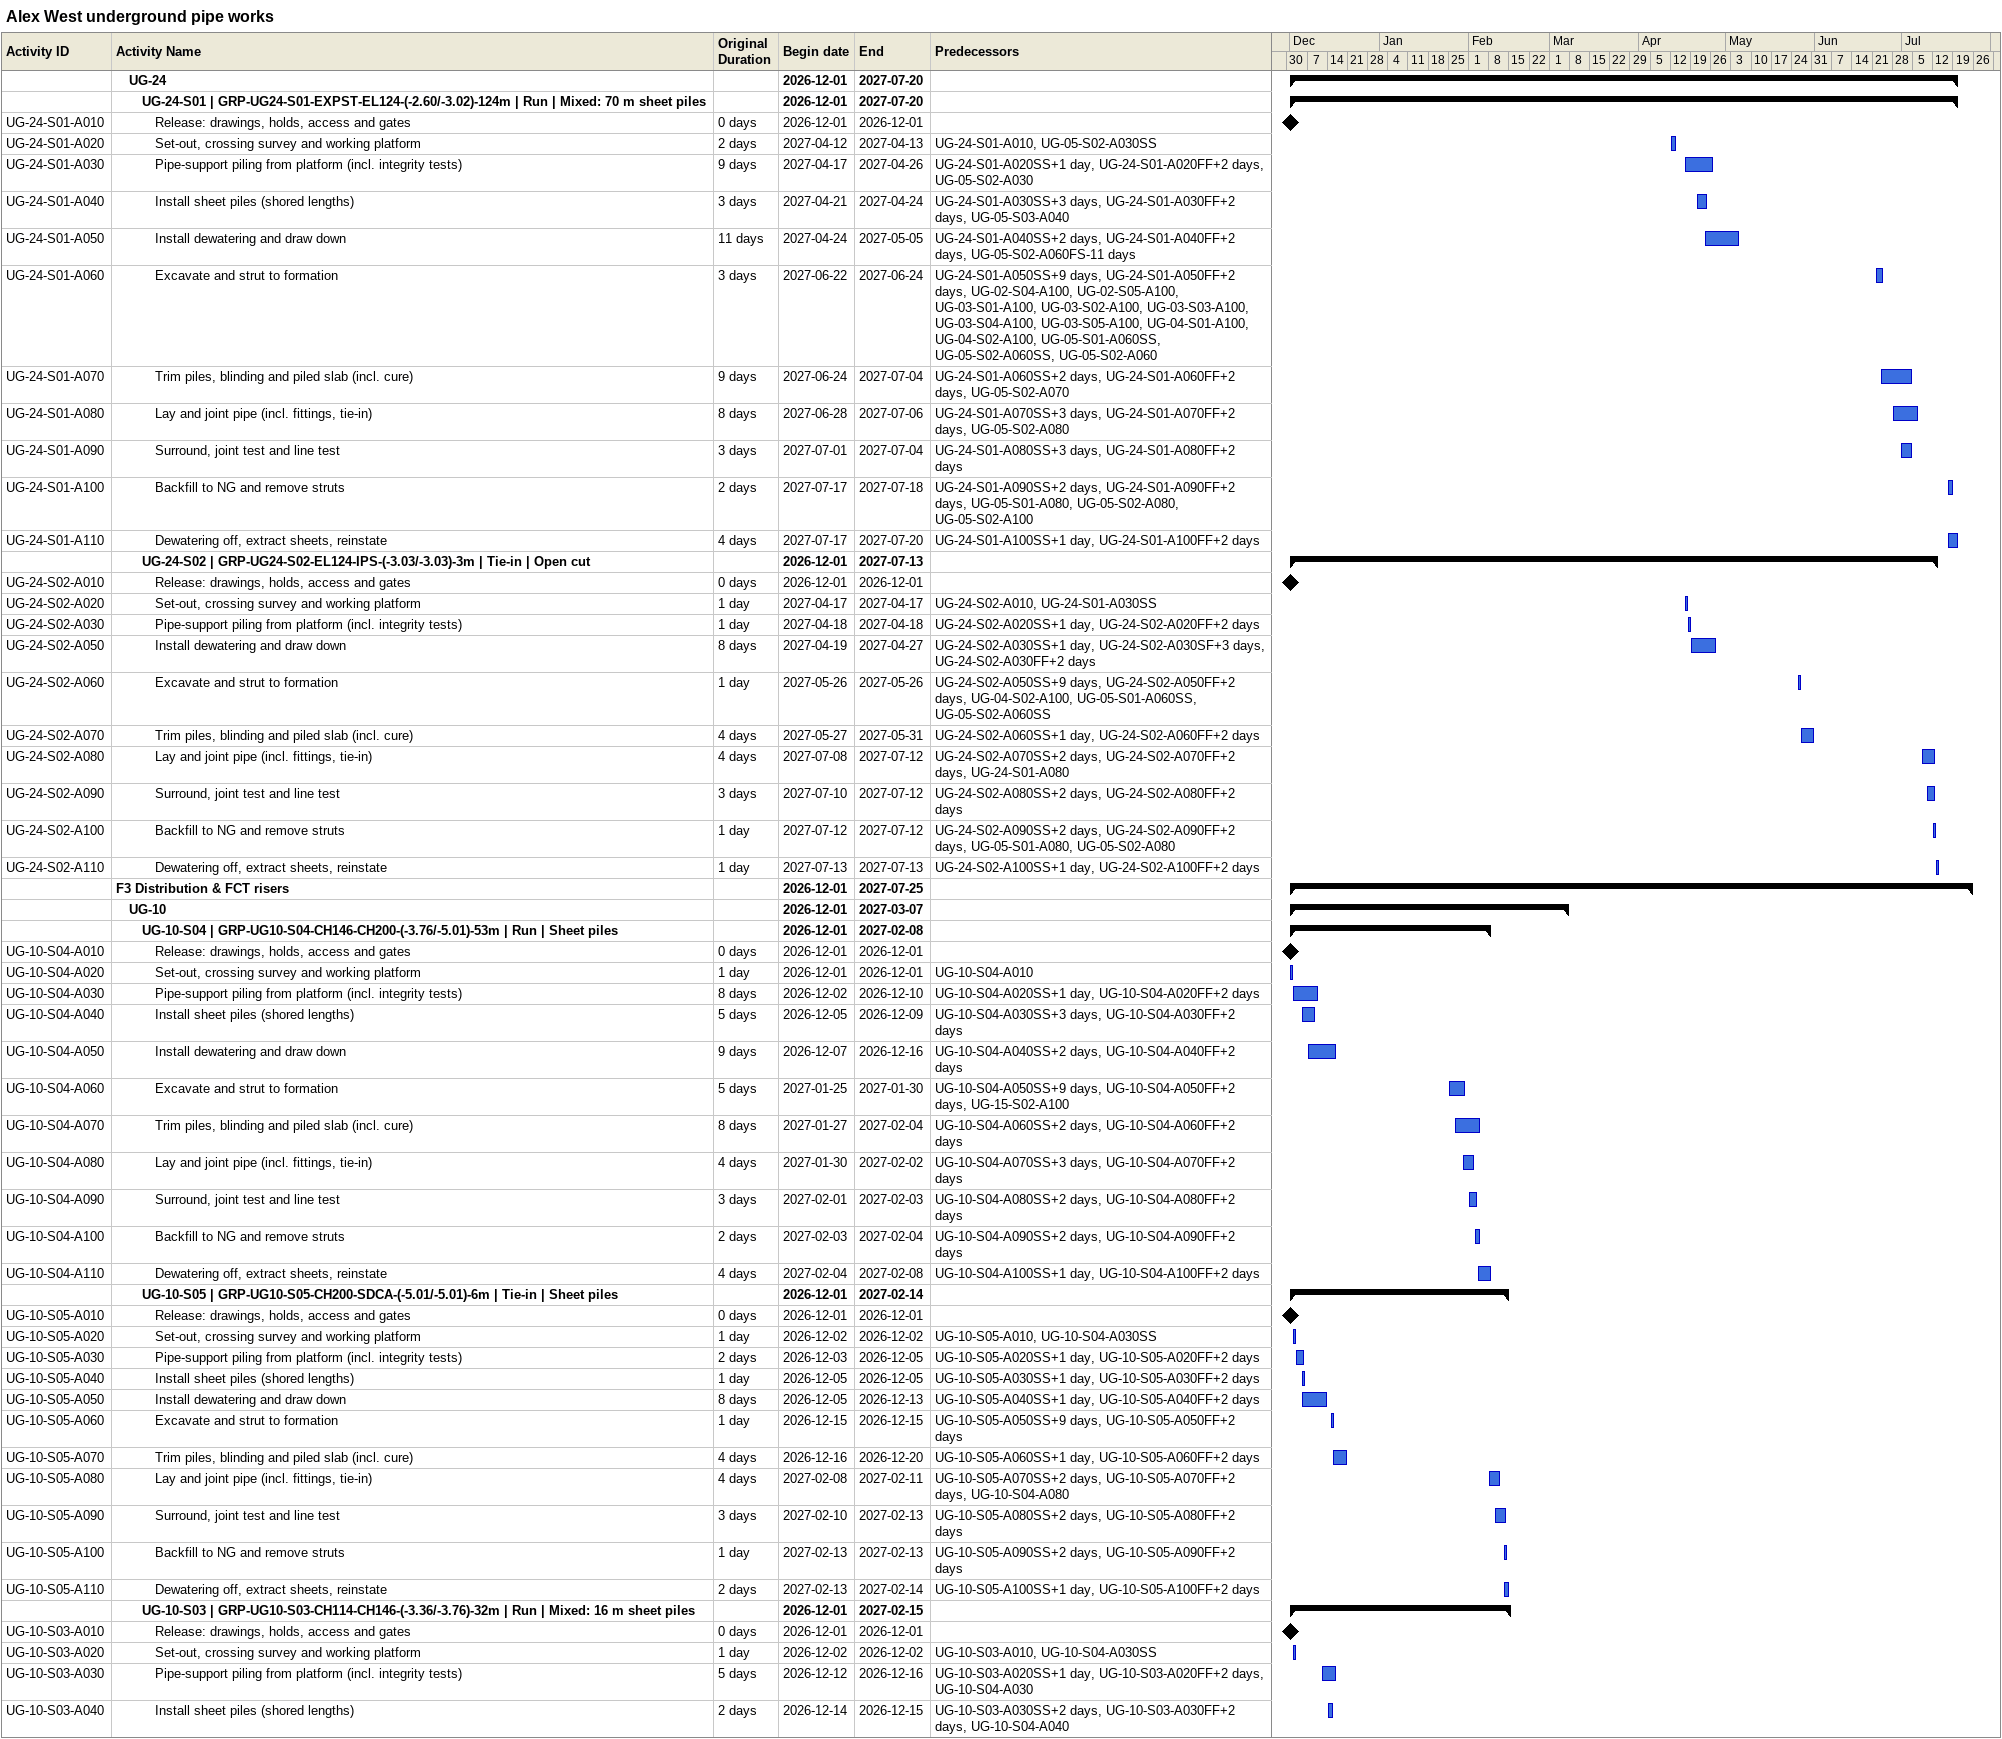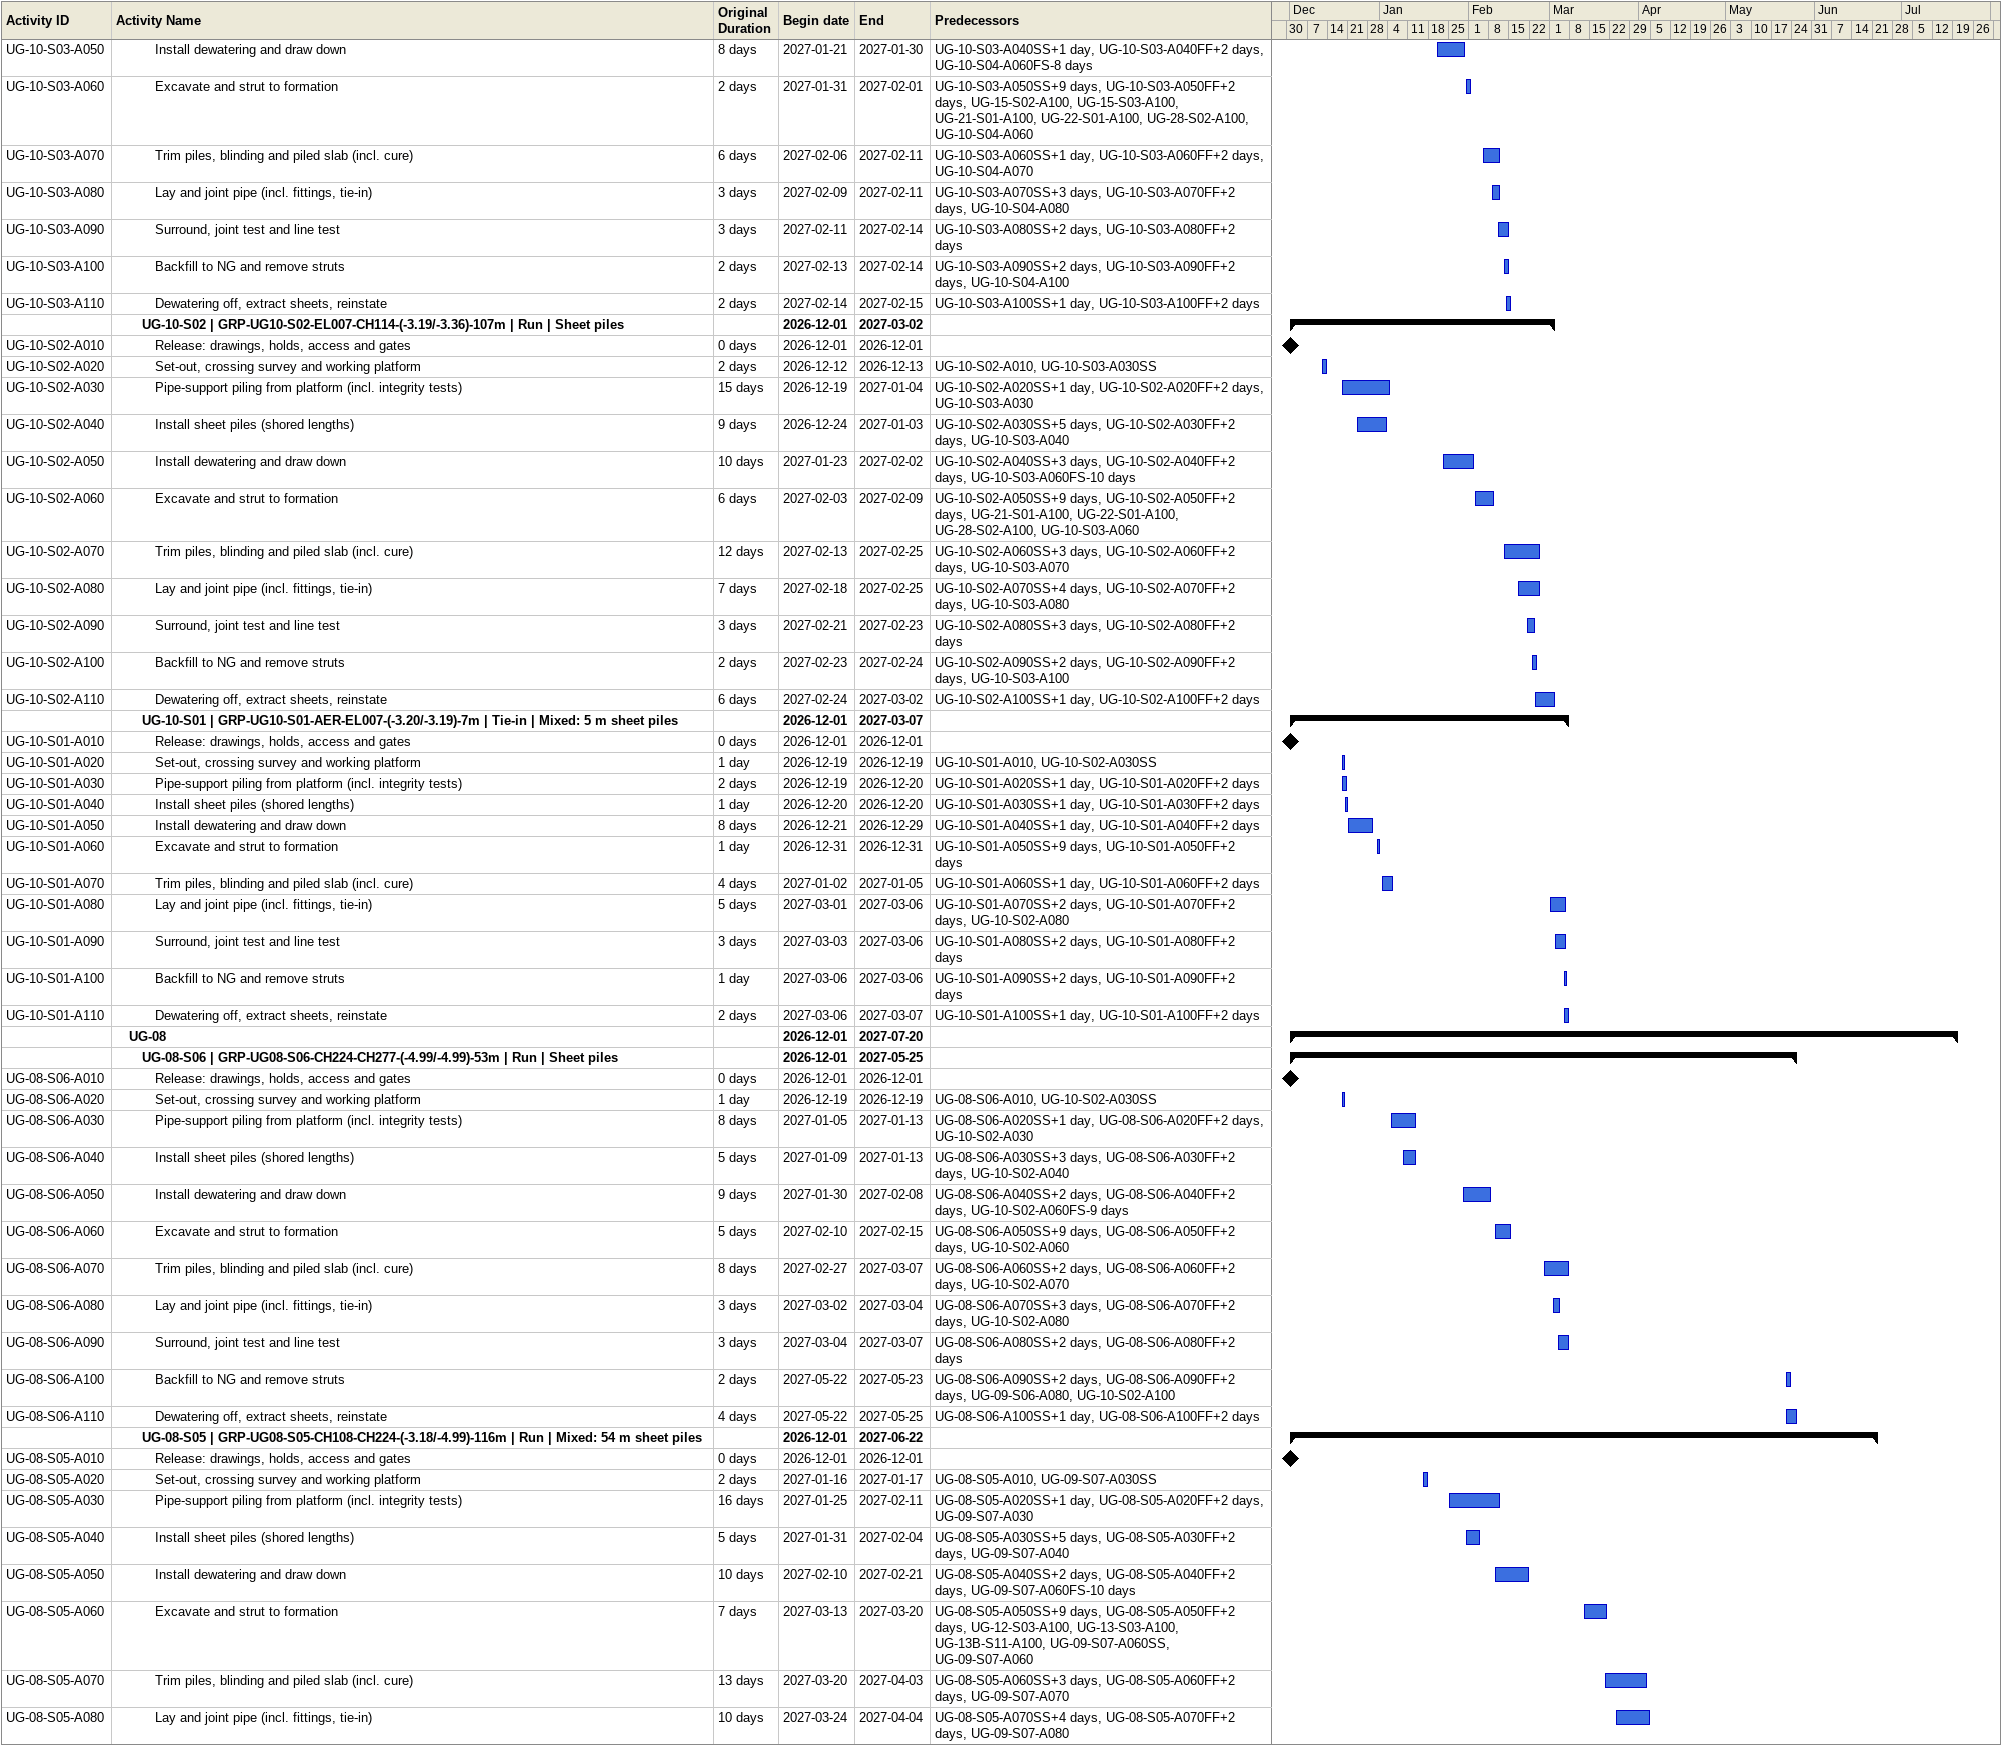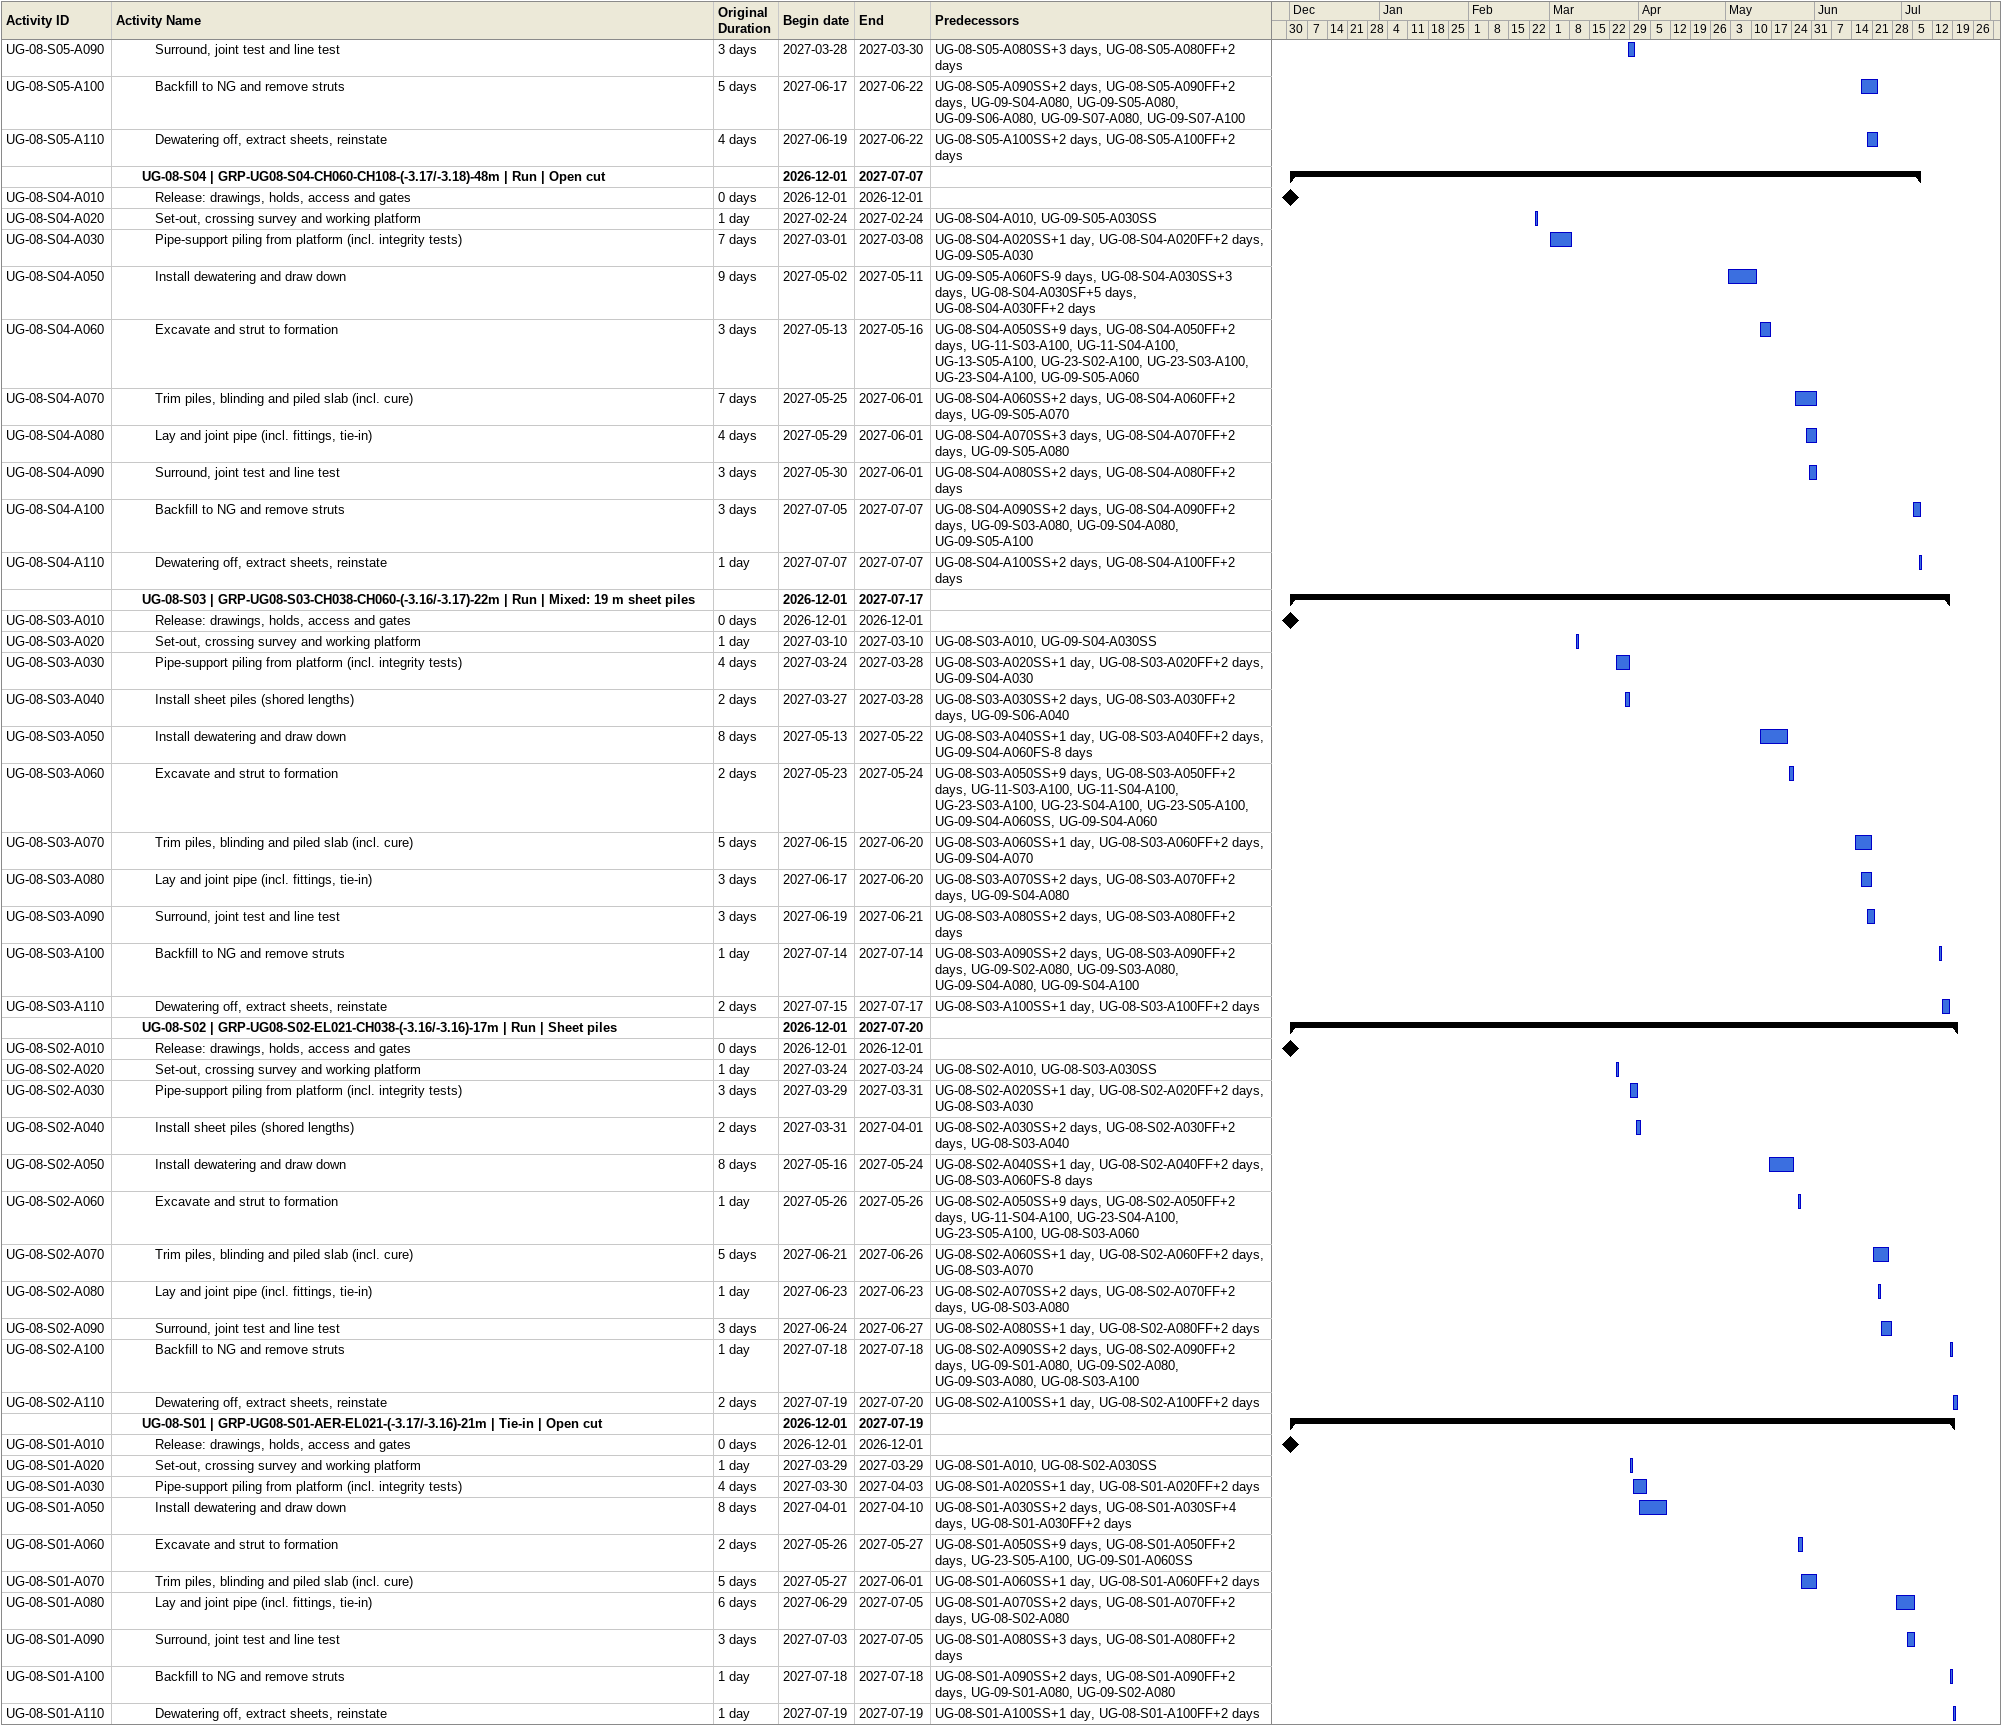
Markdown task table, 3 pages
Alex West underground pipe works

| ID | Level | Task | Original duration | Start | Finish | Predecessors |
|---|---|---|---|---|---|---|
|  | 2 | **UG-24** |  | 2026-12-01 | 2027-07-20 |  |
|  | 3 | **UG-24-S01 \| GRP-UG24-S01-EXPST-EL124-(-2.60/-3.02)-124m \| Run \| Mixed: 70 m sheet piles** |  | 2026-12-01 | 2027-07-20 |  |
| UG-24-S01-A010 | 4 | Release: drawings, holds, access and gates | 0d | 2026-12-01 | 2026-12-01 |  |
| UG-24-S01-A020 | 4 | Set-out, crossing survey and working platform | 2d | 2027-04-12 | 2027-04-13 | UG-24-S01-A010, UG-05-S02-A030SS |
| UG-24-S01-A030 | 4 | Pipe-support piling from platform (incl. integrity tests) | 9d | 2027-04-17 | 2027-04-26 | UG-24-S01-A020SS+1d, UG-24-S01-A020FF+2d, UG-05-S02-A030 |
| UG-24-S01-A040 | 4 | Install sheet piles (shored lengths) | 3d | 2027-04-21 | 2027-04-24 | UG-24-S01-A030SS+3d, UG-24-S01-A030FF+2d, UG-05-S03-A040 |
| UG-24-S01-A050 | 4 | Install dewatering and draw down | 11d | 2027-04-24 | 2027-05-05 | UG-24-S01-A040SS+2d, UG-24-S01-A040FF+2d, UG-05-S02-A060FS-11d |
| UG-24-S01-A060 | 4 | Excavate and strut to formation | 3d | 2027-06-22 | 2027-06-24 | UG-24-S01-A050SS+9d, UG-24-S01-A050FF+2d, UG-02-S04-A100, UG-02-S05-A100, UG-03-S01-A100, UG-03-S02-A100, UG-03-S03-A100, UG-03-S04-A100, UG-03-S05-A100, UG-04-S01-A100, UG-04-S02-A100, UG-05-S01-A060SS, UG-05-S02-A060SS, UG-05-S02-A060 |
| UG-24-S01-A070 | 4 | Trim piles, blinding and piled slab (incl. cure) | 9d | 2027-06-24 | 2027-07-04 | UG-24-S01-A060SS+2d, UG-24-S01-A060FF+2d, UG-05-S02-A070 |
| UG-24-S01-A080 | 4 | Lay and joint pipe (incl. fittings, tie-in) | 8d | 2027-06-28 | 2027-07-06 | UG-24-S01-A070SS+3d, UG-24-S01-A070FF+2d, UG-05-S02-A080 |
| UG-24-S01-A090 | 4 | Surround, joint test and line test | 3d | 2027-07-01 | 2027-07-04 | UG-24-S01-A080SS+3d, UG-24-S01-A080FF+2d |
| UG-24-S01-A100 | 4 | Backfill to NG and remove struts | 2d | 2027-07-17 | 2027-07-18 | UG-24-S01-A090SS+2d, UG-24-S01-A090FF+2d, UG-05-S01-A080, UG-05-S02-A080, UG-05-S02-A100 |
| UG-24-S01-A110 | 4 | Dewatering off, extract sheets, reinstate | 4d | 2027-07-17 | 2027-07-20 | UG-24-S01-A100SS+1d, UG-24-S01-A100FF+2d |
|  | 3 | **UG-24-S02 \| GRP-UG24-S02-EL124-IPS-(-3.03/-3.03)-3m \| Tie-in \| Open cut** |  | 2026-12-01 | 2027-07-13 |  |
| UG-24-S02-A010 | 4 | Release: drawings, holds, access and gates | 0d | 2026-12-01 | 2026-12-01 |  |
| UG-24-S02-A020 | 4 | Set-out, crossing survey and working platform | 1d | 2027-04-17 | 2027-04-17 | UG-24-S02-A010, UG-24-S01-A030SS |
| UG-24-S02-A030 | 4 | Pipe-support piling from platform (incl. integrity tests) | 1d | 2027-04-18 | 2027-04-18 | UG-24-S02-A020SS+1d, UG-24-S02-A020FF+2d |
| UG-24-S02-A050 | 4 | Install dewatering and draw down | 8d | 2027-04-19 | 2027-04-27 | UG-24-S02-A030SS+1d, UG-24-S02-A030SF+3d, UG-24-S02-A030FF+2d |
| UG-24-S02-A060 | 4 | Excavate and strut to formation | 1d | 2027-05-26 | 2027-05-26 | UG-24-S02-A050SS+9d, UG-24-S02-A050FF+2d, UG-04-S02-A100, UG-05-S01-A060SS, UG-05-S02-A060SS |
| UG-24-S02-A070 | 4 | Trim piles, blinding and piled slab (incl. cure) | 4d | 2027-05-27 | 2027-05-31 | UG-24-S02-A060SS+1d, UG-24-S02-A060FF+2d |
| UG-24-S02-A080 | 4 | Lay and joint pipe (incl. fittings, tie-in) | 4d | 2027-07-08 | 2027-07-12 | UG-24-S02-A070SS+2d, UG-24-S02-A070FF+2d, UG-24-S01-A080 |
| UG-24-S02-A090 | 4 | Surround, joint test and line test | 3d | 2027-07-10 | 2027-07-12 | UG-24-S02-A080SS+2d, UG-24-S02-A080FF+2d |
| UG-24-S02-A100 | 4 | Backfill to NG and remove struts | 1d | 2027-07-12 | 2027-07-12 | UG-24-S02-A090SS+2d, UG-24-S02-A090FF+2d, UG-05-S01-A080, UG-05-S02-A080 |
| UG-24-S02-A110 | 4 | Dewatering off, extract sheets, reinstate | 1d | 2027-07-13 | 2027-07-13 | UG-24-S02-A100SS+1d, UG-24-S02-A100FF+2d |
|  | 1 | **F3 Distribution & FCT risers** |  | 2026-12-01 | 2027-07-25 |  |
|  | 2 | **UG-10** |  | 2026-12-01 | 2027-03-07 |  |
|  | 3 | **UG-10-S04 \| GRP-UG10-S04-CH146-CH200-(-3.76/-5.01)-53m \| Run \| Sheet piles** |  | 2026-12-01 | 2027-02-08 |  |
| UG-10-S04-A010 | 4 | Release: drawings, holds, access and gates | 0d | 2026-12-01 | 2026-12-01 |  |
| UG-10-S04-A020 | 4 | Set-out, crossing survey and working platform | 1d | 2026-12-01 | 2026-12-01 | UG-10-S04-A010 |
| UG-10-S04-A030 | 4 | Pipe-support piling from platform (incl. integrity tests) | 8d | 2026-12-02 | 2026-12-10 | UG-10-S04-A020SS+1d, UG-10-S04-A020FF+2d |
| UG-10-S04-A040 | 4 | Install sheet piles (shored lengths) | 5d | 2026-12-05 | 2026-12-09 | UG-10-S04-A030SS+3d, UG-10-S04-A030FF+2d |
| UG-10-S04-A050 | 4 | Install dewatering and draw down | 9d | 2026-12-07 | 2026-12-16 | UG-10-S04-A040SS+2d, UG-10-S04-A040FF+2d |
| UG-10-S04-A060 | 4 | Excavate and strut to formation | 5d | 2027-01-25 | 2027-01-30 | UG-10-S04-A050SS+9d, UG-10-S04-A050FF+2d, UG-15-S02-A100 |
| UG-10-S04-A070 | 4 | Trim piles, blinding and piled slab (incl. cure) | 8d | 2027-01-27 | 2027-02-04 | UG-10-S04-A060SS+2d, UG-10-S04-A060FF+2d |
| UG-10-S04-A080 | 4 | Lay and joint pipe (incl. fittings, tie-in) | 4d | 2027-01-30 | 2027-02-02 | UG-10-S04-A070SS+3d, UG-10-S04-A070FF+2d |
| UG-10-S04-A090 | 4 | Surround, joint test and line test | 3d | 2027-02-01 | 2027-02-03 | UG-10-S04-A080SS+2d, UG-10-S04-A080FF+2d |
| UG-10-S04-A100 | 4 | Backfill to NG and remove struts | 2d | 2027-02-03 | 2027-02-04 | UG-10-S04-A090SS+2d, UG-10-S04-A090FF+2d |
| UG-10-S04-A110 | 4 | Dewatering off, extract sheets, reinstate | 4d | 2027-02-04 | 2027-02-08 | UG-10-S04-A100SS+1d, UG-10-S04-A100FF+2d |
|  | 3 | **UG-10-S05 \| GRP-UG10-S05-CH200-SDCA-(-5.01/-5.01)-6m \| Tie-in \| Sheet piles** |  | 2026-12-01 | 2027-02-14 |  |
| UG-10-S05-A010 | 4 | Release: drawings, holds, access and gates | 0d | 2026-12-01 | 2026-12-01 |  |
| UG-10-S05-A020 | 4 | Set-out, crossing survey and working platform | 1d | 2026-12-02 | 2026-12-02 | UG-10-S05-A010, UG-10-S04-A030SS |
| UG-10-S05-A030 | 4 | Pipe-support piling from platform (incl. integrity tests) | 2d | 2026-12-03 | 2026-12-05 | UG-10-S05-A020SS+1d, UG-10-S05-A020FF+2d |
| UG-10-S05-A040 | 4 | Install sheet piles (shored lengths) | 1d | 2026-12-05 | 2026-12-05 | UG-10-S05-A030SS+1d, UG-10-S05-A030FF+2d |
| UG-10-S05-A050 | 4 | Install dewatering and draw down | 8d | 2026-12-05 | 2026-12-13 | UG-10-S05-A040SS+1d, UG-10-S05-A040FF+2d |
| UG-10-S05-A060 | 4 | Excavate and strut to formation | 1d | 2026-12-15 | 2026-12-15 | UG-10-S05-A050SS+9d, UG-10-S05-A050FF+2d |
| UG-10-S05-A070 | 4 | Trim piles, blinding and piled slab (incl. cure) | 4d | 2026-12-16 | 2026-12-20 | UG-10-S05-A060SS+1d, UG-10-S05-A060FF+2d |
| UG-10-S05-A080 | 4 | Lay and joint pipe (incl. fittings, tie-in) | 4d | 2027-02-08 | 2027-02-11 | UG-10-S05-A070SS+2d, UG-10-S05-A070FF+2d, UG-10-S04-A080 |
| UG-10-S05-A090 | 4 | Surround, joint test and line test | 3d | 2027-02-10 | 2027-02-13 | UG-10-S05-A080SS+2d, UG-10-S05-A080FF+2d |
| UG-10-S05-A100 | 4 | Backfill to NG and remove struts | 1d | 2027-02-13 | 2027-02-13 | UG-10-S05-A090SS+2d, UG-10-S05-A090FF+2d |
| UG-10-S05-A110 | 4 | Dewatering off, extract sheets, reinstate | 2d | 2027-02-13 | 2027-02-14 | UG-10-S05-A100SS+1d, UG-10-S05-A100FF+2d |
|  | 3 | **UG-10-S03 \| GRP-UG10-S03-CH114-CH146-(-3.36/-3.76)-32m \| Run \| Mixed: 16 m sheet piles** |  | 2026-12-01 | 2027-02-15 |  |
| UG-10-S03-A010 | 4 | Release: drawings, holds, access and gates | 0d | 2026-12-01 | 2026-12-01 |  |
| UG-10-S03-A020 | 4 | Set-out, crossing survey and working platform | 1d | 2026-12-02 | 2026-12-02 | UG-10-S03-A010, UG-10-S04-A030SS |
| UG-10-S03-A030 | 4 | Pipe-support piling from platform (incl. integrity tests) | 5d | 2026-12-12 | 2026-12-16 | UG-10-S03-A020SS+1d, UG-10-S03-A020FF+2d, UG-10-S04-A030 |
| UG-10-S03-A040 | 4 | Install sheet piles (shored lengths) | 2d | 2026-12-14 | 2026-12-15 | UG-10-S03-A030SS+2d, UG-10-S03-A030FF+2d, UG-10-S04-A040 |
| UG-10-S03-A050 | 4 | Install dewatering and draw down | 8d | 2027-01-21 | 2027-01-30 | UG-10-S03-A040SS+1d, UG-10-S03-A040FF+2d, UG-10-S04-A060FS-8d |
| UG-10-S03-A060 | 4 | Excavate and strut to formation | 2d | 2027-01-31 | 2027-02-01 | UG-10-S03-A050SS+9d, UG-10-S03-A050FF+2d, UG-15-S02-A100, UG-15-S03-A100, UG-21-S01-A100, UG-22-S01-A100, UG-28-S02-A100, UG-10-S04-A060 |
| UG-10-S03-A070 | 4 | Trim piles, blinding and piled slab (incl. cure) | 6d | 2027-02-06 | 2027-02-11 | UG-10-S03-A060SS+1d, UG-10-S03-A060FF+2d, UG-10-S04-A070 |
| UG-10-S03-A080 | 4 | Lay and joint pipe (incl. fittings, tie-in) | 3d | 2027-02-09 | 2027-02-11 | UG-10-S03-A070SS+3d, UG-10-S03-A070FF+2d, UG-10-S04-A080 |
| UG-10-S03-A090 | 4 | Surround, joint test and line test | 3d | 2027-02-11 | 2027-02-14 | UG-10-S03-A080SS+2d, UG-10-S03-A080FF+2d |
| UG-10-S03-A100 | 4 | Backfill to NG and remove struts | 2d | 2027-02-13 | 2027-02-14 | UG-10-S03-A090SS+2d, UG-10-S03-A090FF+2d, UG-10-S04-A100 |
| UG-10-S03-A110 | 4 | Dewatering off, extract sheets, reinstate | 2d | 2027-02-14 | 2027-02-15 | UG-10-S03-A100SS+1d, UG-10-S03-A100FF+2d |
|  | 3 | **UG-10-S02 \| GRP-UG10-S02-EL007-CH114-(-3.19/-3.36)-107m \| Run \| Sheet piles** |  | 2026-12-01 | 2027-03-02 |  |
| UG-10-S02-A010 | 4 | Release: drawings, holds, access and gates | 0d | 2026-12-01 | 2026-12-01 |  |
| UG-10-S02-A020 | 4 | Set-out, crossing survey and working platform | 2d | 2026-12-12 | 2026-12-13 | UG-10-S02-A010, UG-10-S03-A030SS |
| UG-10-S02-A030 | 4 | Pipe-support piling from platform (incl. integrity tests) | 15d | 2026-12-19 | 2027-01-04 | UG-10-S02-A020SS+1d, UG-10-S02-A020FF+2d, UG-10-S03-A030 |
| UG-10-S02-A040 | 4 | Install sheet piles (shored lengths) | 9d | 2026-12-24 | 2027-01-03 | UG-10-S02-A030SS+5d, UG-10-S02-A030FF+2d, UG-10-S03-A040 |
| UG-10-S02-A050 | 4 | Install dewatering and draw down | 10d | 2027-01-23 | 2027-02-02 | UG-10-S02-A040SS+3d, UG-10-S02-A040FF+2d, UG-10-S03-A060FS-10d |
| UG-10-S02-A060 | 4 | Excavate and strut to formation | 6d | 2027-02-03 | 2027-02-09 | UG-10-S02-A050SS+9d, UG-10-S02-A050FF+2d, UG-21-S01-A100, UG-22-S01-A100, UG-28-S02-A100, UG-10-S03-A060 |
| UG-10-S02-A070 | 4 | Trim piles, blinding and piled slab (incl. cure) | 12d | 2027-02-13 | 2027-02-25 | UG-10-S02-A060SS+3d, UG-10-S02-A060FF+2d, UG-10-S03-A070 |
| UG-10-S02-A080 | 4 | Lay and joint pipe (incl. fittings, tie-in) | 7d | 2027-02-18 | 2027-02-25 | UG-10-S02-A070SS+4d, UG-10-S02-A070FF+2d, UG-10-S03-A080 |
| UG-10-S02-A090 | 4 | Surround, joint test and line test | 3d | 2027-02-21 | 2027-02-23 | UG-10-S02-A080SS+3d, UG-10-S02-A080FF+2d |
| UG-10-S02-A100 | 4 | Backfill to NG and remove struts | 2d | 2027-02-23 | 2027-02-24 | UG-10-S02-A090SS+2d, UG-10-S02-A090FF+2d, UG-10-S03-A100 |
| UG-10-S02-A110 | 4 | Dewatering off, extract sheets, reinstate | 6d | 2027-02-24 | 2027-03-02 | UG-10-S02-A100SS+1d, UG-10-S02-A100FF+2d |
|  | 3 | **UG-10-S01 \| GRP-UG10-S01-AER-EL007-(-3.20/-3.19)-7m \| Tie-in \| Mixed: 5 m sheet piles** |  | 2026-12-01 | 2027-03-07 |  |
| UG-10-S01-A010 | 4 | Release: drawings, holds, access and gates | 0d | 2026-12-01 | 2026-12-01 |  |
| UG-10-S01-A020 | 4 | Set-out, crossing survey and working platform | 1d | 2026-12-19 | 2026-12-19 | UG-10-S01-A010, UG-10-S02-A030SS |
| UG-10-S01-A030 | 4 | Pipe-support piling from platform (incl. integrity tests) | 2d | 2026-12-19 | 2026-12-20 | UG-10-S01-A020SS+1d, UG-10-S01-A020FF+2d |
| UG-10-S01-A040 | 4 | Install sheet piles (shored lengths) | 1d | 2026-12-20 | 2026-12-20 | UG-10-S01-A030SS+1d, UG-10-S01-A030FF+2d |
| UG-10-S01-A050 | 4 | Install dewatering and draw down | 8d | 2026-12-21 | 2026-12-29 | UG-10-S01-A040SS+1d, UG-10-S01-A040FF+2d |
| UG-10-S01-A060 | 4 | Excavate and strut to formation | 1d | 2026-12-31 | 2026-12-31 | UG-10-S01-A050SS+9d, UG-10-S01-A050FF+2d |
| UG-10-S01-A070 | 4 | Trim piles, blinding and piled slab (incl. cure) | 4d | 2027-01-02 | 2027-01-05 | UG-10-S01-A060SS+1d, UG-10-S01-A060FF+2d |
| UG-10-S01-A080 | 4 | Lay and joint pipe (incl. fittings, tie-in) | 5d | 2027-03-01 | 2027-03-06 | UG-10-S01-A070SS+2d, UG-10-S01-A070FF+2d, UG-10-S02-A080 |
| UG-10-S01-A090 | 4 | Surround, joint test and line test | 3d | 2027-03-03 | 2027-03-06 | UG-10-S01-A080SS+2d, UG-10-S01-A080FF+2d |
| UG-10-S01-A100 | 4 | Backfill to NG and remove struts | 1d | 2027-03-06 | 2027-03-06 | UG-10-S01-A090SS+2d, UG-10-S01-A090FF+2d |
| UG-10-S01-A110 | 4 | Dewatering off, extract sheets, reinstate | 2d | 2027-03-06 | 2027-03-07 | UG-10-S01-A100SS+1d, UG-10-S01-A100FF+2d |
|  | 2 | **UG-08** |  | 2026-12-01 | 2027-07-20 |  |
|  | 3 | **UG-08-S06 \| GRP-UG08-S06-CH224-CH277-(-4.99/-4.99)-53m \| Run \| Sheet piles** |  | 2026-12-01 | 2027-05-25 |  |
| UG-08-S06-A010 | 4 | Release: drawings, holds, access and gates | 0d | 2026-12-01 | 2026-12-01 |  |
| UG-08-S06-A020 | 4 | Set-out, crossing survey and working platform | 1d | 2026-12-19 | 2026-12-19 | UG-08-S06-A010, UG-10-S02-A030SS |
| UG-08-S06-A030 | 4 | Pipe-support piling from platform (incl. integrity tests) | 8d | 2027-01-05 | 2027-01-13 | UG-08-S06-A020SS+1d, UG-08-S06-A020FF+2d, UG-10-S02-A030 |
| UG-08-S06-A040 | 4 | Install sheet piles (shored lengths) | 5d | 2027-01-09 | 2027-01-13 | UG-08-S06-A030SS+3d, UG-08-S06-A030FF+2d, UG-10-S02-A040 |
| UG-08-S06-A050 | 4 | Install dewatering and draw down | 9d | 2027-01-30 | 2027-02-08 | UG-08-S06-A040SS+2d, UG-08-S06-A040FF+2d, UG-10-S02-A060FS-9d |
| UG-08-S06-A060 | 4 | Excavate and strut to formation | 5d | 2027-02-10 | 2027-02-15 | UG-08-S06-A050SS+9d, UG-08-S06-A050FF+2d, UG-10-S02-A060 |
| UG-08-S06-A070 | 4 | Trim piles, blinding and piled slab (incl. cure) | 8d | 2027-02-27 | 2027-03-07 | UG-08-S06-A060SS+2d, UG-08-S06-A060FF+2d, UG-10-S02-A070 |
| UG-08-S06-A080 | 4 | Lay and joint pipe (incl. fittings, tie-in) | 3d | 2027-03-02 | 2027-03-04 | UG-08-S06-A070SS+3d, UG-08-S06-A070FF+2d, UG-10-S02-A080 |
| UG-08-S06-A090 | 4 | Surround, joint test and line test | 3d | 2027-03-04 | 2027-03-07 | UG-08-S06-A080SS+2d, UG-08-S06-A080FF+2d |
| UG-08-S06-A100 | 4 | Backfill to NG and remove struts | 2d | 2027-05-22 | 2027-05-23 | UG-08-S06-A090SS+2d, UG-08-S06-A090FF+2d, UG-09-S06-A080, UG-10-S02-A100 |
| UG-08-S06-A110 | 4 | Dewatering off, extract sheets, reinstate | 4d | 2027-05-22 | 2027-05-25 | UG-08-S06-A100SS+1d, UG-08-S06-A100FF+2d |
|  | 3 | **UG-08-S05 \| GRP-UG08-S05-CH108-CH224-(-3.18/-4.99)-116m \| Run \| Mixed: 54 m sheet piles** |  | 2026-12-01 | 2027-06-22 |  |
| UG-08-S05-A010 | 4 | Release: drawings, holds, access and gates | 0d | 2026-12-01 | 2026-12-01 |  |
| UG-08-S05-A020 | 4 | Set-out, crossing survey and working platform | 2d | 2027-01-16 | 2027-01-17 | UG-08-S05-A010, UG-09-S07-A030SS |
| UG-08-S05-A030 | 4 | Pipe-support piling from platform (incl. integrity tests) | 16d | 2027-01-25 | 2027-02-11 | UG-08-S05-A020SS+1d, UG-08-S05-A020FF+2d, UG-09-S07-A030 |
| UG-08-S05-A040 | 4 | Install sheet piles (shored lengths) | 5d | 2027-01-31 | 2027-02-04 | UG-08-S05-A030SS+5d, UG-08-S05-A030FF+2d, UG-09-S07-A040 |
| UG-08-S05-A050 | 4 | Install dewatering and draw down | 10d | 2027-02-10 | 2027-02-21 | UG-08-S05-A040SS+2d, UG-08-S05-A040FF+2d, UG-09-S07-A060FS-10d |
| UG-08-S05-A060 | 4 | Excavate and strut to formation | 7d | 2027-03-13 | 2027-03-20 | UG-08-S05-A050SS+9d, UG-08-S05-A050FF+2d, UG-12-S03-A100, UG-13-S03-A100, UG-13B-S11-A100, UG-09-S07-A060SS, UG-09-S07-A060 |
| UG-08-S05-A070 | 4 | Trim piles, blinding and piled slab (incl. cure) | 13d | 2027-03-20 | 2027-04-03 | UG-08-S05-A060SS+3d, UG-08-S05-A060FF+2d, UG-09-S07-A070 |
| UG-08-S05-A080 | 4 | Lay and joint pipe (incl. fittings, tie-in) | 10d | 2027-03-24 | 2027-04-04 | UG-08-S05-A070SS+4d, UG-08-S05-A070FF+2d, UG-09-S07-A080 |
| UG-08-S05-A090 | 4 | Surround, joint test and line test | 3d | 2027-03-28 | 2027-03-30 | UG-08-S05-A080SS+3d, UG-08-S05-A080FF+2d |
| UG-08-S05-A100 | 4 | Backfill to NG and remove struts | 5d | 2027-06-17 | 2027-06-22 | UG-08-S05-A090SS+2d, UG-08-S05-A090FF+2d, UG-09-S04-A080, UG-09-S05-A080, UG-09-S06-A080, UG-09-S07-A080, UG-09-S07-A100 |
| UG-08-S05-A110 | 4 | Dewatering off, extract sheets, reinstate | 4d | 2027-06-19 | 2027-06-22 | UG-08-S05-A100SS+2d, UG-08-S05-A100FF+2d |
|  | 3 | **UG-08-S04 \| GRP-UG08-S04-CH060-CH108-(-3.17/-3.18)-48m \| Run \| Open cut** |  | 2026-12-01 | 2027-07-07 |  |
| UG-08-S04-A010 | 4 | Release: drawings, holds, access and gates | 0d | 2026-12-01 | 2026-12-01 |  |
| UG-08-S04-A020 | 4 | Set-out, crossing survey and working platform | 1d | 2027-02-24 | 2027-02-24 | UG-08-S04-A010, UG-09-S05-A030SS |
| UG-08-S04-A030 | 4 | Pipe-support piling from platform (incl. integrity tests) | 7d | 2027-03-01 | 2027-03-08 | UG-08-S04-A020SS+1d, UG-08-S04-A020FF+2d, UG-09-S05-A030 |
| UG-08-S04-A050 | 4 | Install dewatering and draw down | 9d | 2027-05-02 | 2027-05-11 | UG-09-S05-A060FS-9d, UG-08-S04-A030SS+3d, UG-08-S04-A030SF+5d, UG-08-S04-A030FF+2d |
| UG-08-S04-A060 | 4 | Excavate and strut to formation | 3d | 2027-05-13 | 2027-05-16 | UG-08-S04-A050SS+9d, UG-08-S04-A050FF+2d, UG-11-S03-A100, UG-11-S04-A100, UG-13-S05-A100, UG-23-S02-A100, UG-23-S03-A100, UG-23-S04-A100, UG-09-S05-A060 |
| UG-08-S04-A070 | 4 | Trim piles, blinding and piled slab (incl. cure) | 7d | 2027-05-25 | 2027-06-01 | UG-08-S04-A060SS+2d, UG-08-S04-A060FF+2d, UG-09-S05-A070 |
| UG-08-S04-A080 | 4 | Lay and joint pipe (incl. fittings, tie-in) | 4d | 2027-05-29 | 2027-06-01 | UG-08-S04-A070SS+3d, UG-08-S04-A070FF+2d, UG-09-S05-A080 |
| UG-08-S04-A090 | 4 | Surround, joint test and line test | 3d | 2027-05-30 | 2027-06-01 | UG-08-S04-A080SS+2d, UG-08-S04-A080FF+2d |
| UG-08-S04-A100 | 4 | Backfill to NG and remove struts | 3d | 2027-07-05 | 2027-07-07 | UG-08-S04-A090SS+2d, UG-08-S04-A090FF+2d, UG-09-S03-A080, UG-09-S04-A080, UG-09-S05-A100 |
| UG-08-S04-A110 | 4 | Dewatering off, extract sheets, reinstate | 1d | 2027-07-07 | 2027-07-07 | UG-08-S04-A100SS+2d, UG-08-S04-A100FF+2d |
|  | 3 | **UG-08-S03 \| GRP-UG08-S03-CH038-CH060-(-3.16/-3.17)-22m \| Run \| Mixed: 19 m sheet piles** |  | 2026-12-01 | 2027-07-17 |  |
| UG-08-S03-A010 | 4 | Release: drawings, holds, access and gates | 0d | 2026-12-01 | 2026-12-01 |  |
| UG-08-S03-A020 | 4 | Set-out, crossing survey and working platform | 1d | 2027-03-10 | 2027-03-10 | UG-08-S03-A010, UG-09-S04-A030SS |
| UG-08-S03-A030 | 4 | Pipe-support piling from platform (incl. integrity tests) | 4d | 2027-03-24 | 2027-03-28 | UG-08-S03-A020SS+1d, UG-08-S03-A020FF+2d, UG-09-S04-A030 |
| UG-08-S03-A040 | 4 | Install sheet piles (shored lengths) | 2d | 2027-03-27 | 2027-03-28 | UG-08-S03-A030SS+2d, UG-08-S03-A030FF+2d, UG-09-S06-A040 |
| UG-08-S03-A050 | 4 | Install dewatering and draw down | 8d | 2027-05-13 | 2027-05-22 | UG-08-S03-A040SS+1d, UG-08-S03-A040FF+2d, UG-09-S04-A060FS-8d |
| UG-08-S03-A060 | 4 | Excavate and strut to formation | 2d | 2027-05-23 | 2027-05-24 | UG-08-S03-A050SS+9d, UG-08-S03-A050FF+2d, UG-11-S03-A100, UG-11-S04-A100, UG-23-S03-A100, UG-23-S04-A100, UG-23-S05-A100, UG-09-S04-A060SS, UG-09-S04-A060 |
| UG-08-S03-A070 | 4 | Trim piles, blinding and piled slab (incl. cure) | 5d | 2027-06-15 | 2027-06-20 | UG-08-S03-A060SS+1d, UG-08-S03-A060FF+2d, UG-09-S04-A070 |
| UG-08-S03-A080 | 4 | Lay and joint pipe (incl. fittings, tie-in) | 3d | 2027-06-17 | 2027-06-20 | UG-08-S03-A070SS+2d, UG-08-S03-A070FF+2d, UG-09-S04-A080 |
| UG-08-S03-A090 | 4 | Surround, joint test and line test | 3d | 2027-06-19 | 2027-06-21 | UG-08-S03-A080SS+2d, UG-08-S03-A080FF+2d |
| UG-08-S03-A100 | 4 | Backfill to NG and remove struts | 1d | 2027-07-14 | 2027-07-14 | UG-08-S03-A090SS+2d, UG-08-S03-A090FF+2d, UG-09-S02-A080, UG-09-S03-A080, UG-09-S04-A080, UG-09-S04-A100 |
| UG-08-S03-A110 | 4 | Dewatering off, extract sheets, reinstate | 2d | 2027-07-15 | 2027-07-17 | UG-08-S03-A100SS+1d, UG-08-S03-A100FF+2d |
|  | 3 | **UG-08-S02 \| GRP-UG08-S02-EL021-CH038-(-3.16/-3.16)-17m \| Run \| Sheet piles** |  | 2026-12-01 | 2027-07-20 |  |
| UG-08-S02-A010 | 4 | Release: drawings, holds, access and gates | 0d | 2026-12-01 | 2026-12-01 |  |
| UG-08-S02-A020 | 4 | Set-out, crossing survey and working platform | 1d | 2027-03-24 | 2027-03-24 | UG-08-S02-A010, UG-08-S03-A030SS |
| UG-08-S02-A030 | 4 | Pipe-support piling from platform (incl. integrity tests) | 3d | 2027-03-29 | 2027-03-31 | UG-08-S02-A020SS+1d, UG-08-S02-A020FF+2d, UG-08-S03-A030 |
| UG-08-S02-A040 | 4 | Install sheet piles (shored lengths) | 2d | 2027-03-31 | 2027-04-01 | UG-08-S02-A030SS+2d, UG-08-S02-A030FF+2d, UG-08-S03-A040 |
| UG-08-S02-A050 | 4 | Install dewatering and draw down | 8d | 2027-05-16 | 2027-05-24 | UG-08-S02-A040SS+1d, UG-08-S02-A040FF+2d, UG-08-S03-A060FS-8d |
| UG-08-S02-A060 | 4 | Excavate and strut to formation | 1d | 2027-05-26 | 2027-05-26 | UG-08-S02-A050SS+9d, UG-08-S02-A050FF+2d, UG-11-S04-A100, UG-23-S04-A100, UG-23-S05-A100, UG-08-S03-A060 |
| UG-08-S02-A070 | 4 | Trim piles, blinding and piled slab (incl. cure) | 5d | 2027-06-21 | 2027-06-26 | UG-08-S02-A060SS+1d, UG-08-S02-A060FF+2d, UG-08-S03-A070 |
| UG-08-S02-A080 | 4 | Lay and joint pipe (incl. fittings, tie-in) | 1d | 2027-06-23 | 2027-06-23 | UG-08-S02-A070SS+2d, UG-08-S02-A070FF+2d, UG-08-S03-A080 |
| UG-08-S02-A090 | 4 | Surround, joint test and line test | 3d | 2027-06-24 | 2027-06-27 | UG-08-S02-A080SS+1d, UG-08-S02-A080FF+2d |
| UG-08-S02-A100 | 4 | Backfill to NG and remove struts | 1d | 2027-07-18 | 2027-07-18 | UG-08-S02-A090SS+2d, UG-08-S02-A090FF+2d, UG-09-S01-A080, UG-09-S02-A080, UG-09-S03-A080, UG-08-S03-A100 |
| UG-08-S02-A110 | 4 | Dewatering off, extract sheets, reinstate | 2d | 2027-07-19 | 2027-07-20 | UG-08-S02-A100SS+1d, UG-08-S02-A100FF+2d |
|  | 3 | **UG-08-S01 \| GRP-UG08-S01-AER-EL021-(-3.17/-3.16)-21m \| Tie-in \| Open cut** |  | 2026-12-01 | 2027-07-19 |  |
| UG-08-S01-A010 | 4 | Release: drawings, holds, access and gates | 0d | 2026-12-01 | 2026-12-01 |  |
| UG-08-S01-A020 | 4 | Set-out, crossing survey and working platform | 1d | 2027-03-29 | 2027-03-29 | UG-08-S01-A010, UG-08-S02-A030SS |
| UG-08-S01-A030 | 4 | Pipe-support piling from platform (incl. integrity tests) | 4d | 2027-03-30 | 2027-04-03 | UG-08-S01-A020SS+1d, UG-08-S01-A020FF+2d |
| UG-08-S01-A050 | 4 | Install dewatering and draw down | 8d | 2027-04-01 | 2027-04-10 | UG-08-S01-A030SS+2d, UG-08-S01-A030SF+4d, UG-08-S01-A030FF+2d |
| UG-08-S01-A060 | 4 | Excavate and strut to formation | 2d | 2027-05-26 | 2027-05-27 | UG-08-S01-A050SS+9d, UG-08-S01-A050FF+2d, UG-23-S05-A100, UG-09-S01-A060SS |
| UG-08-S01-A070 | 4 | Trim piles, blinding and piled slab (incl. cure) | 5d | 2027-05-27 | 2027-06-01 | UG-08-S01-A060SS+1d, UG-08-S01-A060FF+2d |
| UG-08-S01-A080 | 4 | Lay and joint pipe (incl. fittings, tie-in) | 6d | 2027-06-29 | 2027-07-05 | UG-08-S01-A070SS+2d, UG-08-S01-A070FF+2d, UG-08-S02-A080 |
| UG-08-S01-A090 | 4 | Surround, joint test and line test | 3d | 2027-07-03 | 2027-07-05 | UG-08-S01-A080SS+3d, UG-08-S01-A080FF+2d |
| UG-08-S01-A100 | 4 | Backfill to NG and remove struts | 1d | 2027-07-18 | 2027-07-18 | UG-08-S01-A090SS+2d, UG-08-S01-A090FF+2d, UG-09-S01-A080, UG-09-S02-A080 |
| UG-08-S01-A110 | 4 | Dewatering off, extract sheets, reinstate | 1d | 2027-07-19 | 2027-07-19 | UG-08-S01-A100SS+1d, UG-08-S01-A100FF+2d |
